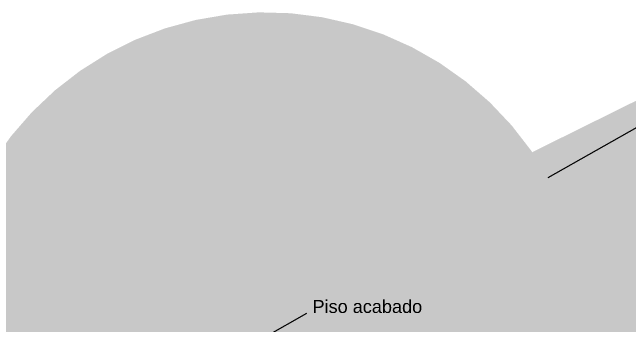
# Model space of a CAD drawing. Header units: inches. Extents: x -3 to 923, y -103 to 154.
# Drawn here: x 615.257 to 616.687, y 56.51 to 57.235 of the extents above; entities that cross this region are included whole.
import ezdxf

# ---------------------------------------------------------------- set-up
doc = ezdxf.new("R2010")
doc.units = ezdxf.units.IN
doc.header["$LTSCALE"] = 10
doc.header["$MEASUREMENT"] = 0
for name, color, linetype in [('DIMENSIONAMENTO', 5, 'Continuous'), ('PARA-RAIOS', 240, 'Continuous'), ('QUADROS_E_CAIXAS', 240, 'Continuous'), ('T2', 4, 'Continuous')]:
    doc.layers.add(name, color=color, linetype=linetype)
doc.styles.add('Arial', font='arial.ttf')
doc.dimstyles.get("Standard").update_dxf_attribs({"dimtxt": 0.18, "dimasz": 0.18, "dimexe": 0.18, "dimexo": 0.0625, "dimgap": 0.09, "dimtad": 0, "dimtih": 1, "dimtoh": 1, "dimdec": 4, "dimzin": 0, "dimdsep": 46, "dimtxsty": 'Standard', "dimcen": 0.09, "dimadec": 0, "dimazin": 0, "dimtfac": 1, "dimtdec": 4, "dimtofl": 0, "dimtmove": 0, "dimatfit": 3, "dimfxl": 0, "dimtolj": 1, "dimtzin": 0, "dimarcsym": 0})

# ---------------------------------------------------------------- blocks, each defined once
blk = doc.blocks.new('DOT')
at = {"layer": 'T2', "color": 0, "linetype": 'ByBlock'}
blk.add_line((-0.5, 0), (-1, 0), dxfattribs=at)
at = {"layer": 'T2', "color": 0, "linetype": 'ByBlock', "const_width": 0.5}
blk.add_lwpolyline([(-0.25, 0, 1), (0.25, 0, 1)], format="xyb", close=True, dxfattribs=at)

msp = doc.modelspace()

# ---------------------------------------------------------------- texts
at = {"layer": 'QUADROS_E_CAIXAS', "insert": (615.9522666943737, 56.55437995787427), "char_height": 0.02999999999999983, "attachment_point": 4, "style": 'Arial'}
msp.add_mtext('\\A1;\\C7;Piso acabado', dxfattribs=at)

# ---------------------------------------------------------------- leaders
at = {"layer": 'DIMENSIONAMENTO', "linetype": 'Continuous'}
msp.add_leader([(615.8440657701698, 56.48542351851869), (615.9393689012984, 56.53906292821824)], dimstyle='Standard', override={"dimtxt": 1.8, "dimasz": 1.5, "dimexe": 1.25, "dimexo": 0.625, "dimgap": 0.625, "dimtad": 1, "dimtih": 0, "dimtoh": 0, "dimdec": 1, "dimlfac": 10, "dimzin": 8, "dimcen": 2.5, "dimclrt": 7, "dimtofl": 1, "dimldrblk": 'Dot'}, dxfattribs=at)
at = {"layer": 'PARA-RAIOS', "color": 5}
for points in [[(615.3713305665073, 56.37250715298991), (615.5143379644217, 56.41620713405208)], [(615.4226422446711, 56.25710309245846), (615.5414668996353, 56.27492970584593)]]:
    msp.add_leader(points, dimstyle='Standard', override={"dimtxt": 1.7, "dimasz": 1.7, "dimexe": 1, "dimexo": 1, "dimgap": 0, "dimtad": 1, "dimtih": 0, "dimtoh": 0, "dimdec": 0, "dimzin": 8, "dimcen": 1, "dimclrd": 5, "dimclre": 5, "dimclrt": 7, "dimtdec": 0, "dimtofl": 1, "dimatfit": 3}, dxfattribs=at)

doc.saveas('drawing.dxf')
